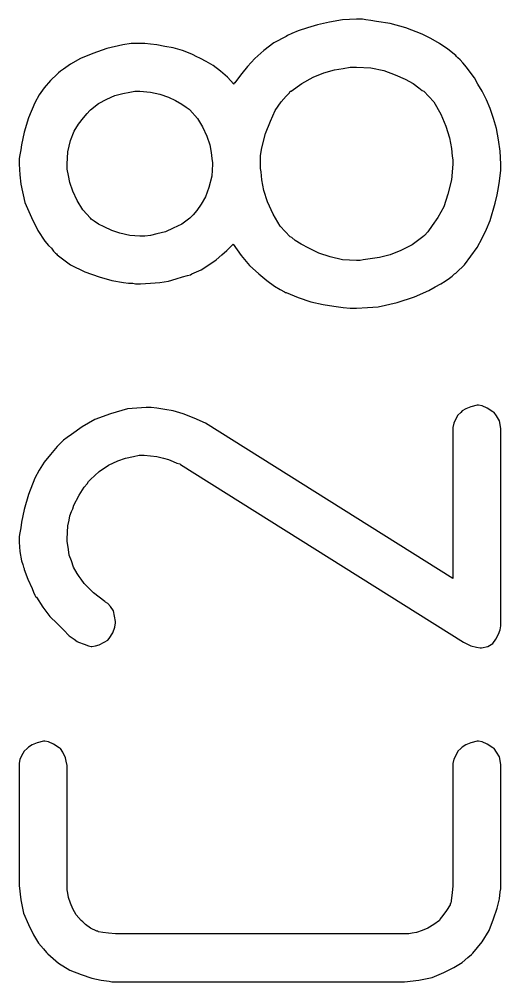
# Model space of a CAD drawing. Header units: inches. Extents: x 0 to 594, y -420 to 0.
# Drawn here: x 252.587 to 253.538, y -72.284 to -70.382 of the extents above; entities that cross this region are included whole.
import ezdxf

# ---------------------------------------------------------------- set-up
doc = ezdxf.new("R2010")
doc.units = ezdxf.units.IN
doc.header["$MEASUREMENT"] = 0

msp = doc.modelspace()

# ---------------------------------------------------------------- linework, layer by layer
at = {"color": 18, "true_color": 0x000000}
for p, q in [((253.1562, -70.3988), (253.1378, -70.4045)), ((253.1759, -70.3932), (253.1562, -70.3988)), ((253.1999, -70.3876), (253.1759, -70.3932)), ((253.2252, -70.3833), (253.1999, -70.3876)), ((253.2534, -70.3819), (253.2252, -70.3833)), ((253.2548, -70.3819), (253.2534, -70.3819)), ((253.2591, -70.3819), (253.2548, -70.3819)), ((253.2647, -70.3819), (253.2591, -70.3819)), ((253.2718, -70.3833), (253.2647, -70.3819)), ((253.2816, -70.3847), (253.2718, -70.3833)), ((253.2929, -70.3861), (253.2816, -70.3847)), ((253.3197, -70.3904), (253.2929, -70.3861)), ((253.3507, -70.3988), (253.3197, -70.3904)), ((253.3831, -70.4115), (253.3507, -70.3988)), ((253.1139, -70.4158), (253.0899, -70.4284)), ((253.1167, -70.4143), (253.1139, -70.4158)), ((253.1252, -70.4101), (253.1167, -70.4143)), ((253.1378, -70.4045), (253.1252, -70.4101)), ((253.4, -70.42), (253.3831, -70.4115)), ((252.7911, -70.4327), (252.76, -70.4397)), ((252.808, -70.4298), (252.7911, -70.4327)), ((252.8263, -70.4298), (252.808, -70.4298)), ((252.8291, -70.4298), (252.8263, -70.4298)), ((252.8348, -70.4298), (252.8291, -70.4298)), ((252.846, -70.4313), (252.8348, -70.4298)), ((252.8587, -70.4327), (252.846, -70.4313)), ((252.8742, -70.4355), (252.8587, -70.4327)), ((252.8911, -70.4383), (252.8742, -70.4355)), ((252.9095, -70.4439), (252.8911, -70.4383)), ((253.0899, -70.4284), (253.0702, -70.4439)), ((253.417, -70.4298), (253.4, -70.42)), ((253.4339, -70.4411), (253.417, -70.4298)), ((252.7318, -70.4496), (252.7079, -70.4595)), ((252.76, -70.4397), (252.7318, -70.4496)), ((252.9278, -70.451), (252.9095, -70.4439)), ((252.9306, -70.4524), (252.9278, -70.451)), ((252.9363, -70.4552), (252.9306, -70.4524)), ((252.9447, -70.4595), (252.9363, -70.4552)), ((253.0702, -70.4439), (253.0519, -70.4595)), ((253.4494, -70.4538), (253.4339, -70.4411)), ((253.4508, -70.4552), (253.4494, -70.4538)), ((253.4536, -70.458), (253.4508, -70.4552)), ((252.6881, -70.4707), (252.6741, -70.4806)), ((252.7079, -70.4595), (252.6881, -70.4707)), ((252.956, -70.4651), (252.9447, -70.4595)), ((252.9701, -70.4735), (252.956, -70.4651)), ((252.9842, -70.4848), (252.9701, -70.4735)), ((253.0378, -70.475), (253.0265, -70.4891)), ((253.0519, -70.4595), (253.0378, -70.475)), ((253.2267, -70.4792), (253.2408, -70.4764)), ((253.2408, -70.4764), (253.2464, -70.4764)), ((253.2464, -70.4764), (253.2506, -70.4764)), ((253.2506, -70.4764), (253.252, -70.4764)), ((253.252, -70.4764), (253.2534, -70.4764)), ((253.2534, -70.4764), (253.2816, -70.4778)), ((253.4578, -70.4623), (253.4536, -70.458)), ((253.4635, -70.4679), (253.4578, -70.4623)), ((253.4705, -70.4764), (253.4635, -70.4679)), ((253.4776, -70.4862), (253.4705, -70.4764)), ((252.6614, -70.4905), (252.6487, -70.5032)), ((252.6628, -70.4891), (252.6614, -70.4905)), ((252.6642, -70.4876), (252.6628, -70.4891)), ((252.6684, -70.4848), (252.6642, -70.4876)), ((252.6741, -70.4806), (252.6684, -70.4848)), ((252.9983, -70.4961), (252.9842, -70.4848)), ((253.0265, -70.4891), (253.018, -70.5003)), ((253.1674, -70.4961), (253.1886, -70.4876)), ((253.1886, -70.4876), (253.2097, -70.482)), ((253.2097, -70.482), (253.2267, -70.4792)), ((253.2816, -70.4778), (253.307, -70.4834)), ((253.307, -70.4834), (253.3296, -70.4919)), ((253.3296, -70.4919), (253.3493, -70.5003)), ((253.486, -70.4975), (253.4776, -70.4862)), ((252.6487, -70.5032), (252.636, -70.5172)), ((253.011, -70.5102), (252.9983, -70.4961)), ((253.0124, -70.5074), (253.011, -70.5088)), ((253.011, -70.5088), (253.011, -70.5102)), ((253.018, -70.5003), (253.0124, -70.5074)), ((253.1237, -70.5243), (253.1449, -70.5088)), ((253.1449, -70.5088), (253.1674, -70.4961)), ((253.3493, -70.5003), (253.3648, -70.5088)), ((253.3648, -70.5088), (253.3761, -70.5172)), ((253.4931, -70.5102), (253.486, -70.4975)), ((253.5015, -70.5243), (253.4931, -70.5102)), ((252.6261, -70.5313), (252.6177, -70.5469)), ((252.636, -70.5172), (252.6261, -70.5313)), ((252.76, -70.5398), (252.7756, -70.5328)), ((252.7756, -70.5328), (252.7911, -70.5285)), ((252.7911, -70.5285), (252.8052, -70.5257)), ((252.8052, -70.5257), (252.815, -70.5243)), ((252.815, -70.5243), (252.8221, -70.5243)), ((252.8221, -70.5243), (252.8249, -70.5243)), ((252.8249, -70.5243), (252.846, -70.5257)), ((252.846, -70.5257), (252.8644, -70.5299)), ((252.8644, -70.5299), (252.8813, -70.5356)), ((253.1139, -70.5342), (253.1209, -70.5271)), ((253.1209, -70.5271), (253.1223, -70.5243)), ((253.1223, -70.5243), (253.1237, -70.5243)), ((253.3761, -70.5172), (253.3831, -70.5229)), ((253.3831, -70.5229), (253.386, -70.5243)), ((253.386, -70.5243), (253.4057, -70.5454)), ((253.51, -70.5412), (253.5015, -70.5243)), ((252.6177, -70.5469), (252.605, -70.5765)), ((252.7276, -70.561), (252.7431, -70.5483)), ((252.7431, -70.5483), (252.76, -70.5398)), ((252.8813, -70.5356), (252.8954, -70.5426)), ((252.8954, -70.5426), (252.9081, -70.5497)), ((252.9081, -70.5497), (252.9165, -70.5553)), ((253.0927, -70.5624), (253.104, -70.5454)), ((253.104, -70.5454), (253.1139, -70.5342)), ((253.4057, -70.5454), (253.4198, -70.5694)), ((253.5171, -70.5581), (253.51, -70.5412)), ((252.7135, -70.5765), (252.7206, -70.568)), ((252.7206, -70.568), (252.7262, -70.5624)), ((252.7262, -70.5624), (252.7276, -70.561)), ((252.9165, -70.5553), (252.9222, -70.5595)), ((252.9222, -70.5595), (252.9236, -70.561)), ((252.9236, -70.561), (252.9391, -70.5779)), ((253.0829, -70.5835), (253.0927, -70.5624)), ((253.4198, -70.5694), (253.4297, -70.5934)), ((253.5241, -70.5779), (253.5171, -70.5581)), ((252.605, -70.5765), (252.5965, -70.6047)), ((252.6952, -70.6032), (252.7037, -70.5891)), ((252.7037, -70.5891), (252.7135, -70.5765)), ((252.9391, -70.5779), (252.9489, -70.5948)), ((253.073, -70.6075), (253.0829, -70.5835)), ((253.5297, -70.5976), (253.5241, -70.5779)), ((252.5965, -70.6047), (252.5909, -70.63)), ((252.6881, -70.6216), (252.6952, -70.6032)), ((252.9489, -70.5948), (252.9574, -70.6131)), ((253.0659, -70.6357), (253.073, -70.6075)), ((253.4297, -70.5934), (253.4367, -70.6159)), ((253.534, -70.6202), (253.5297, -70.5976)), ((252.6825, -70.6441), (252.6881, -70.6216)), ((252.9574, -70.6131), (252.963, -70.63)), ((253.4367, -70.6159), (253.4409, -70.6371)), ((253.5368, -70.6427), (253.534, -70.6202)), ((252.5895, -70.6399), (252.5881, -70.6498)), ((252.5909, -70.63), (252.5895, -70.6399)), ((252.6811, -70.6681), (252.6825, -70.6441)), ((252.6825, -70.6441), (252.6825, -70.6441)), ((252.963, -70.63), (252.9659, -70.6455)), ((252.9659, -70.6455), (252.9673, -70.6568)), ((253.0631, -70.6512), (253.0659, -70.6357)), ((253.0659, -70.6357), (253.0659, -70.6357)), ((253.4409, -70.6371), (253.4423, -70.6526)), ((253.5382, -70.6681), (253.5368, -70.6427)), ((252.5881, -70.6498), (252.5867, -70.6568)), ((252.5867, -70.6568), (252.5867, -70.6681)), ((252.5867, -70.6568), (252.5867, -70.6568)), ((252.9673, -70.6568), (252.9687, -70.6653)), ((252.9687, -70.6653), (252.9687, -70.6681)), ((253.0631, -70.6765), (253.0631, -70.6512)), ((253.4423, -70.6526), (253.4437, -70.6596)), ((253.4437, -70.6596), (253.4437, -70.6681)), ((252.5867, -70.6681), (252.5881, -70.6892)), ((252.6811, -70.678), (252.6811, -70.6681)), ((252.6839, -70.6906), (252.6811, -70.678)), ((252.9687, -70.6681), (252.9673, -70.6921)), ((253.0645, -70.6836), (253.0631, -70.6765)), ((253.0659, -70.6991), (253.0645, -70.6836)), ((253.4437, -70.6681), (253.4409, -70.6991)), ((253.5368, -70.6906), (253.5382, -70.6808)), ((253.5382, -70.6808), (253.5382, -70.6681)), ((252.5881, -70.6892), (252.5895, -70.7076)), ((252.6867, -70.7047), (252.6839, -70.6906)), ((252.9673, -70.6921), (252.9616, -70.7146)), ((253.0702, -70.7202), (253.0659, -70.6991)), ((253.4409, -70.6991), (253.4339, -70.7273)), ((253.534, -70.7146), (253.5354, -70.7019)), ((253.5354, -70.7019), (253.5368, -70.6906)), ((252.5895, -70.7076), (252.5979, -70.7442)), ((252.6924, -70.7217), (252.6867, -70.7047)), ((252.7008, -70.74), (252.6924, -70.7217)), ((252.9616, -70.7146), (252.9546, -70.7329)), ((253.0772, -70.7428), (253.0702, -70.7202)), ((253.5311, -70.7287), (253.534, -70.7146)), ((252.7121, -70.7583), (252.7008, -70.74)), ((252.9546, -70.7329), (252.9461, -70.747)), ((253.4339, -70.7273), (253.4254, -70.7527)), ((253.5269, -70.7456), (253.5311, -70.7287)), ((252.5979, -70.7442), (252.6106, -70.7738)), ((252.7276, -70.7752), (252.7121, -70.7583)), ((252.9377, -70.7597), (252.9306, -70.7682)), ((252.9461, -70.747), (252.9377, -70.7597)), ((253.0885, -70.7668), (253.0772, -70.7428)), ((253.4254, -70.7527), (253.4141, -70.7738)), ((253.5171, -70.7795), (253.5269, -70.7456)), ((252.6106, -70.7738), (252.6233, -70.7992)), ((252.729, -70.7766), (252.7276, -70.7752)), ((252.7347, -70.7809), (252.729, -70.7766)), ((252.9236, -70.7752), (252.9081, -70.7865)), ((252.925, -70.7738), (252.9236, -70.7752)), ((252.9306, -70.7682), (252.925, -70.7738)), ((253.1026, -70.7907), (253.0885, -70.7668)), ((253.4141, -70.7738), (253.4029, -70.7893)), ((253.51, -70.7964), (253.5171, -70.7795)), ((252.6233, -70.7992), (252.6374, -70.8203)), ((252.7431, -70.7865), (252.7347, -70.7809)), ((252.7544, -70.7921), (252.7431, -70.7865)), ((252.7699, -70.7992), (252.7544, -70.7921)), ((252.7854, -70.8048), (252.7699, -70.7992)), ((252.8911, -70.795), (252.8756, -70.802)), ((252.9081, -70.7865), (252.8911, -70.795)), ((253.1223, -70.8119), (253.1026, -70.7907)), ((253.4029, -70.7893), (253.3944, -70.802)), ((253.5015, -70.8147), (253.51, -70.7964)), ((252.8052, -70.8091), (252.7854, -70.8048)), ((252.8249, -70.8105), (252.8052, -70.8091)), ((252.8277, -70.8105), (252.8249, -70.8105)), ((252.8348, -70.8105), (252.8277, -70.8105)), ((252.846, -70.8091), (252.8348, -70.8105)), ((252.8587, -70.8062), (252.846, -70.8091)), ((252.8756, -70.802), (252.8587, -70.8062)), ((253.1252, -70.8133), (253.1223, -70.8119)), ((253.1322, -70.8189), (253.1252, -70.8133)), ((253.3845, -70.8119), (253.3634, -70.8274)), ((253.3874, -70.8091), (253.3845, -70.8119)), ((253.3944, -70.802), (253.3874, -70.8091)), ((253.4917, -70.833), (253.5015, -70.8147)), ((252.6374, -70.8203), (252.6444, -70.8288)), ((252.6444, -70.8288), (252.6501, -70.8344)), ((252.6501, -70.8344), (252.6543, -70.8401)), ((252.9969, -70.8387), (253.0039, -70.8316)), ((253.0039, -70.8316), (253.0082, -70.8274)), ((253.0082, -70.8274), (253.0096, -70.826)), ((253.0096, -70.826), (253.0251, -70.8485)), ((253.1435, -70.826), (253.1322, -70.8189)), ((253.159, -70.8344), (253.1435, -70.826)), ((253.1787, -70.8443), (253.159, -70.8344)), ((253.3634, -70.8274), (253.3408, -70.8387)), ((253.479, -70.8499), (253.4917, -70.833)), ((252.6543, -70.8401), (252.6585, -70.8443)), ((252.6585, -70.8443), (252.66, -70.8457)), ((252.66, -70.8457), (252.6614, -70.8471)), ((252.6614, -70.8471), (252.6881, -70.8669)), ((252.9757, -70.857), (252.987, -70.8471)), ((252.987, -70.8471), (252.9969, -70.8387)), ((253.0251, -70.8485), (253.042, -70.8683)), ((253.2013, -70.8513), (253.1787, -70.8443)), ((253.2252, -70.857), (253.2013, -70.8513)), ((253.2802, -70.8556), (253.2661, -70.857)), ((253.2985, -70.8528), (253.2802, -70.8556)), ((253.3197, -70.8471), (253.2985, -70.8528)), ((253.3408, -70.8387), (253.3197, -70.8471)), ((253.4663, -70.8669), (253.479, -70.8499)), ((252.6881, -70.8669), (252.7163, -70.881)), ((252.9461, -70.8767), (252.9616, -70.8669)), ((252.9616, -70.8669), (252.9757, -70.857)), ((253.042, -70.8683), (253.0603, -70.8852)), ((253.2534, -70.8584), (253.2252, -70.857)), ((253.2548, -70.8584), (253.2534, -70.8584)), ((253.2563, -70.8584), (253.2548, -70.8584)), ((253.2605, -70.8584), (253.2563, -70.8584)), ((253.2661, -70.857), (253.2605, -70.8584)), ((253.4508, -70.8824), (253.4663, -70.8669)), ((252.7163, -70.881), (252.7445, -70.8908)), ((252.7445, -70.8908), (252.7699, -70.8979)), ((252.8968, -70.895), (252.9095, -70.8908)), ((252.9095, -70.8908), (252.9193, -70.888)), ((252.9193, -70.888), (252.925, -70.8866)), ((252.925, -70.8866), (252.9278, -70.8852)), ((252.9278, -70.8852), (252.9461, -70.8767)), ((253.0603, -70.8852), (253.0758, -70.8979)), ((253.4282, -70.8993), (253.4367, -70.8936)), ((253.4367, -70.8936), (253.4423, -70.8894)), ((253.4423, -70.8894), (253.4466, -70.8852)), ((253.4466, -70.8852), (253.4494, -70.8838)), ((253.4494, -70.8838), (253.4508, -70.8824)), ((252.7699, -70.8979), (252.7925, -70.9021)), ((252.7925, -70.9021), (252.8023, -70.9035)), ((252.8023, -70.9035), (252.8108, -70.9035)), ((252.8108, -70.9035), (252.8164, -70.9049)), ((252.8164, -70.9049), (252.8221, -70.9049)), ((252.8221, -70.9049), (252.8249, -70.9049)), ((252.8249, -70.9049), (252.8263, -70.9049)), ((252.8263, -70.9049), (252.846, -70.9035)), ((252.846, -70.9035), (252.8644, -70.9021)), ((252.8644, -70.9021), (252.8813, -70.8993)), ((252.8813, -70.8993), (252.8968, -70.895)), ((253.0758, -70.8979), (253.0913, -70.9091)), ((253.0913, -70.9091), (253.1026, -70.9162)), ((253.3958, -70.9176), (253.4085, -70.9106)), ((253.4085, -70.9106), (253.4198, -70.9049)), ((253.4198, -70.9049), (253.4282, -70.8993)), ((253.1026, -70.9162), (253.1111, -70.9204)), ((253.1111, -70.9204), (253.1125, -70.9218)), ((253.1125, -70.9218), (253.1139, -70.9218)), ((253.1139, -70.9218), (253.1378, -70.9317)), ((253.1378, -70.9317), (253.1632, -70.9402)), ((253.3338, -70.9416), (253.3676, -70.9303)), ((253.3676, -70.9303), (253.3958, -70.9176)), ((253.1632, -70.9402), (253.1872, -70.9458)), ((253.1872, -70.9458), (253.2083, -70.9486)), ((253.2083, -70.9486), (253.2267, -70.9514)), ((253.2267, -70.9514), (253.2408, -70.9528)), ((253.2534, -70.9528), (253.2746, -70.9514)), ((253.2746, -70.9514), (253.2957, -70.95)), ((253.2957, -70.95), (253.3338, -70.9416)), ((253.2408, -70.9528), (253.2464, -70.9528)), ((253.2464, -70.9528), (253.2506, -70.9528)), ((253.2506, -70.9528), (253.252, -70.9528)), ((253.252, -70.9528), (253.2534, -70.9528)), ((252.8009, -71.1516), (252.7671, -71.1615)), ((252.8193, -71.1502), (252.8009, -71.1516)), ((252.8376, -71.1488), (252.8193, -71.1502)), ((252.8404, -71.1488), (252.8376, -71.1488)), ((252.8474, -71.1488), (252.8404, -71.1488)), ((252.8587, -71.1502), (252.8474, -71.1488)), ((252.8742, -71.153), (252.8587, -71.1502)), ((252.8911, -71.1558), (252.8742, -71.153)), ((252.9109, -71.1615), (252.8911, -71.1558)), ((253.4593, -71.1587), (253.4536, -71.1643)), ((253.4621, -71.1558), (253.4593, -71.1587)), ((253.4691, -71.1516), (253.4621, -71.1558)), ((253.479, -71.1474), (253.4691, -71.1516)), ((253.4917, -71.1446), (253.479, -71.1474)), ((253.4945, -71.1446), (253.4917, -71.1446)), ((253.5015, -71.146), (253.4945, -71.1446)), ((253.5114, -71.1502), (253.5015, -71.146)), ((253.5227, -71.1573), (253.5114, -71.1502)), ((253.5255, -71.1587), (253.5227, -71.1573)), ((253.5297, -71.1657), (253.5255, -71.1587)), ((252.7361, -71.1728), (252.7107, -71.1869)), ((252.7671, -71.1615), (252.7361, -71.1728)), ((252.932, -71.1699), (252.9109, -71.1615)), ((252.9546, -71.1798), (252.932, -71.1699)), ((253.4437, -71.4871), (252.9546, -71.1798)), ((253.4452, -71.1798), (253.4437, -71.1883)), ((253.4508, -71.1685), (253.4452, -71.1798)), ((253.4536, -71.1643), (253.4508, -71.1685)), ((253.5354, -71.1756), (253.5297, -71.1657)), ((253.5368, -71.1826), (253.5354, -71.1756)), ((252.7107, -71.1869), (252.6896, -71.2024)), ((253.4437, -71.1883), (253.4437, -71.4871)), ((253.5382, -71.1911), (253.5368, -71.1826)), ((253.5382, -71.5802), (253.5382, -71.1911)), ((252.6741, -71.2136), (252.6684, -71.2193)), ((252.6811, -71.208), (252.6741, -71.2136)), ((252.6896, -71.2024), (252.6811, -71.208)), ((252.6614, -71.2263), (252.6487, -71.2418)), ((252.6628, -71.2249), (252.6614, -71.2263)), ((252.6642, -71.2235), (252.6628, -71.2249)), ((252.6684, -71.2193), (252.6642, -71.2235)), ((252.6487, -71.2418), (252.636, -71.2573)), ((252.7629, -71.263), (252.7812, -71.2545)), ((252.7812, -71.2545), (252.7967, -71.2489)), ((252.7967, -71.2489), (252.8122, -71.2461)), ((252.8122, -71.2461), (252.8235, -71.2432)), ((252.8235, -71.2432), (252.8305, -71.2432)), ((252.8305, -71.2432), (252.8319, -71.2432)), ((252.8319, -71.2432), (252.8333, -71.2432)), ((252.8333, -71.2432), (252.846, -71.2447)), ((252.846, -71.2447), (252.8587, -71.2461)), ((252.8587, -71.2461), (252.8714, -71.2489)), ((252.8714, -71.2489), (252.8813, -71.2517)), ((252.8813, -71.2517), (252.8911, -71.2559)), ((252.8911, -71.2559), (252.8982, -71.2588)), ((252.6261, -71.2728), (252.6177, -71.2884)), ((252.636, -71.2573), (252.6261, -71.2728)), ((252.7445, -71.2757), (252.7629, -71.263)), ((252.8982, -71.2588), (252.9038, -71.2602)), ((252.9038, -71.2602), (252.9052, -71.2616)), ((252.9052, -71.2616), (253.4649, -71.6126)), ((252.6177, -71.2884), (252.605, -71.3208)), ((252.7234, -71.2954), (252.7262, -71.2926)), ((252.7262, -71.2926), (252.7276, -71.2912)), ((252.7276, -71.2912), (252.7445, -71.2757)), ((252.7051, -71.3222), (252.7149, -71.3067)), ((252.7149, -71.3067), (252.7206, -71.2996)), ((252.7206, -71.2996), (252.7234, -71.2954)), ((252.605, -71.3208), (252.5965, -71.3504)), ((252.6938, -71.3433), (252.7051, -71.3222)), ((252.5965, -71.3504), (252.5909, -71.3758)), ((252.6896, -71.3546), (252.6924, -71.349)), ((252.6924, -71.349), (252.6938, -71.3447)), ((252.6938, -71.3447), (252.6938, -71.3433)), ((252.6853, -71.3715), (252.6867, -71.3631)), ((252.6867, -71.3631), (252.6896, -71.3546)), ((252.5895, -71.387), (252.5881, -71.3969)), ((252.5909, -71.3758), (252.5895, -71.387)), ((252.6811, -71.4082), (252.6825, -71.3828)), ((252.6825, -71.3828), (252.6853, -71.3715)), ((252.5881, -71.3969), (252.5867, -71.404)), ((252.5867, -71.404), (252.5867, -71.4152)), ((252.5867, -71.404), (252.5867, -71.404)), ((252.6811, -71.4138), (252.6811, -71.4082)), ((252.5867, -71.4152), (252.5881, -71.4336)), ((252.6825, -71.4209), (252.6811, -71.4138)), ((252.6839, -71.4293), (252.6825, -71.4209)), ((252.5881, -71.4336), (252.5909, -71.4519)), ((252.6853, -71.4406), (252.6839, -71.4293)), ((252.6896, -71.4519), (252.6853, -71.4406)), ((252.5909, -71.4519), (252.5937, -71.4589)), ((252.5937, -71.4589), (252.5951, -71.4646)), ((252.5951, -71.4646), (252.5965, -71.4674)), ((252.6938, -71.4646), (252.6896, -71.4519)), ((252.7008, -71.4773), (252.6938, -71.4646)), ((252.5965, -71.4674), (252.5965, -71.4688)), ((252.5965, -71.4688), (252.6036, -71.4885)), ((252.7022, -71.4787), (252.7008, -71.4773)), ((252.7051, -71.4829), (252.7022, -71.4787)), ((252.7093, -71.4885), (252.7051, -71.4829)), ((252.6036, -71.4885), (252.612, -71.5069)), ((252.7149, -71.497), (252.7093, -71.4885)), ((252.7234, -71.5054), (252.7149, -71.497)), ((252.612, -71.5069), (252.6148, -71.5139)), ((252.6148, -71.5139), (252.6177, -71.5195)), ((252.6177, -71.5195), (252.6191, -71.5224)), ((252.6191, -71.5224), (252.6205, -71.5238)), ((252.7333, -71.5153), (252.7234, -71.5054)), ((252.7558, -71.5322), (252.7333, -71.5153)), ((252.6205, -71.5238), (252.6332, -71.5435)), ((252.7572, -71.5336), (252.7558, -71.5322)), ((252.7615, -71.5365), (252.7572, -71.5336)), ((252.7671, -71.5421), (252.7615, -71.5365)), ((252.6332, -71.5435), (252.6473, -71.5618)), ((252.7727, -71.5506), (252.7671, -71.5421)), ((252.777, -71.5717), (252.7727, -71.5506)), ((252.6473, -71.5618), (252.6614, -71.5759)), ((252.6614, -71.5759), (252.6741, -71.5886)), ((252.7756, -71.583), (252.777, -71.5745)), ((252.777, -71.5745), (252.777, -71.5717)), ((252.6741, -71.5886), (252.6853, -71.5999)), ((252.7643, -71.6055), (252.7713, -71.5943)), ((252.7713, -71.5943), (252.7756, -71.583)), ((253.5283, -71.6069), (253.534, -71.5971)), ((253.534, -71.5971), (253.5368, -71.5886)), ((253.5368, -71.5886), (253.5382, -71.5802)), ((252.6853, -71.5999), (252.6952, -71.6069)), ((252.6952, -71.6069), (252.7008, -71.6112)), ((252.7008, -71.6112), (252.7037, -71.6126)), ((252.7037, -71.6126), (252.7149, -71.6168)), ((252.7149, -71.6168), (252.7234, -71.6196)), ((252.7445, -71.6182), (252.7544, -71.6126)), ((252.7544, -71.6126), (252.7615, -71.6084)), ((252.7615, -71.6084), (252.7643, -71.6055)), ((253.4649, -71.6126), (253.479, -71.6196)), ((253.5128, -71.621), (253.5227, -71.6154)), ((253.5227, -71.6154), (253.5283, -71.6069)), ((252.7234, -71.6196), (252.729, -71.621)), ((252.729, -71.621), (252.7304, -71.621)), ((252.7304, -71.621), (252.7375, -71.6196)), ((252.7375, -71.6196), (252.7445, -71.6182)), ((253.479, -71.6196), (253.4903, -71.6225)), ((253.4903, -71.6225), (253.4973, -71.6239)), ((253.4973, -71.6239), (253.5001, -71.6239)), ((253.5001, -71.6239), (253.5128, -71.621)), ((252.6022, -71.8226), (252.5965, -71.8283)), ((252.605, -71.8198), (252.6022, -71.8226)), ((252.612, -71.8156), (252.605, -71.8198)), ((252.6219, -71.8114), (252.612, -71.8156)), ((252.6346, -71.8085), (252.6219, -71.8114)), ((252.6374, -71.8085), (252.6346, -71.8085)), ((252.6444, -71.8099), (252.6374, -71.8085)), ((252.6543, -71.8142), (252.6444, -71.8099)), ((252.6656, -71.8212), (252.6543, -71.8142)), ((252.6684, -71.8226), (252.6656, -71.8212)), ((252.6726, -71.8297), (252.6684, -71.8226)), ((253.4593, -71.8226), (253.4536, -71.8283)), ((253.4621, -71.8198), (253.4593, -71.8226)), ((253.4691, -71.8156), (253.4621, -71.8198)), ((253.479, -71.8114), (253.4691, -71.8156)), ((253.4917, -71.8085), (253.479, -71.8114)), ((253.4945, -71.8085), (253.4917, -71.8085)), ((253.5015, -71.8099), (253.4945, -71.8085)), ((253.5114, -71.8142), (253.5015, -71.8099)), ((253.5227, -71.8212), (253.5114, -71.8142)), ((253.5255, -71.8226), (253.5227, -71.8212)), ((253.5297, -71.8297), (253.5255, -71.8226)), ((252.5881, -71.8438), (252.5867, -71.8522)), ((252.5937, -71.8325), (252.5881, -71.8438)), ((252.5965, -71.8283), (252.5937, -71.8325)), ((252.6783, -71.841), (252.6726, -71.8297)), ((252.6797, -71.848), (252.6783, -71.841)), ((253.4452, -71.8438), (253.4437, -71.8522)), ((253.4508, -71.8339), (253.4452, -71.8438)), ((253.4536, -71.8283), (253.4508, -71.8339)), ((253.5354, -71.8395), (253.5297, -71.8297)), ((253.5368, -71.8466), (253.5354, -71.8395)), ((252.5867, -71.8522), (252.5867, -72.0933)), ((252.5867, -71.8522), (252.5867, -71.8522)), ((252.6811, -71.8565), (252.6797, -71.848)), ((252.6811, -72.1018), (252.6811, -71.8565)), ((253.4437, -71.8522), (253.4437, -72.0947)), ((253.5382, -71.8551), (253.5368, -71.8466)), ((253.5382, -72.1003), (253.5382, -71.8551)), ((252.5867, -72.0933), (252.5895, -72.1215)), ((252.6825, -72.1088), (252.6811, -72.1018)), ((252.6839, -72.1173), (252.6825, -72.1088)), ((253.4423, -72.1074), (253.4409, -72.1187)), ((253.4437, -72.0947), (253.4423, -72.1074)), ((253.5354, -72.1201), (253.5368, -72.106)), ((253.5368, -72.106), (253.5382, -72.1003)), ((252.5895, -72.1215), (252.5951, -72.1483)), ((252.6881, -72.1285), (252.6839, -72.1173)), ((252.6924, -72.1398), (252.6881, -72.1285)), ((253.4395, -72.1285), (253.4381, -72.1299)), ((253.4381, -72.1299), (253.4381, -72.1314)), ((253.4409, -72.1187), (253.4395, -72.1285)), ((253.5311, -72.1384), (253.5354, -72.1201)), ((252.5951, -72.1483), (252.605, -72.1708)), ((252.6994, -72.1511), (252.6924, -72.1398)), ((253.4311, -72.1426), (253.424, -72.1525)), ((253.4381, -72.1314), (253.4311, -72.1426)), ((253.5241, -72.1596), (253.5311, -72.1384)), ((252.7093, -72.1624), (252.6994, -72.1511)), ((252.7121, -72.1652), (252.7093, -72.1624)), ((252.7178, -72.1708), (252.7121, -72.1652)), ((253.417, -72.1624), (253.4057, -72.1708)), ((253.4184, -72.1596), (253.417, -72.1624)), ((253.424, -72.1525), (253.4184, -72.1596)), ((253.5156, -72.1821), (253.5241, -72.1596)), ((252.605, -72.1708), (252.6148, -72.1906)), ((252.7276, -72.1779), (252.7178, -72.1708)), ((252.7403, -72.1835), (252.7276, -72.1779)), ((252.7417, -72.1835), (252.7403, -72.1835)), ((252.7431, -72.1849), (252.7417, -72.1835)), ((252.7516, -72.1863), (252.7431, -72.1849)), ((252.7629, -72.1877), (252.7516, -72.1863)), ((252.777, -72.1892), (252.7629, -72.1877)), ((253.3634, -72.1877), (253.3563, -72.1892)), ((253.3719, -72.1863), (253.3634, -72.1877)), ((253.3831, -72.1821), (253.3719, -72.1863)), ((253.3944, -72.1779), (253.3831, -72.1821)), ((253.4057, -72.1708), (253.3944, -72.1779)), ((253.5015, -72.2047), (253.5156, -72.1821)), ((252.6148, -72.1906), (252.6247, -72.2075)), ((253.3493, -72.1892), (252.777, -72.1892)), ((253.3507, -72.1892), (253.3493, -72.1892)), ((253.3563, -72.1892), (253.3507, -72.1892)), ((253.4832, -72.2272), (253.5015, -72.2047)), ((252.6247, -72.2075), (252.6346, -72.2188)), ((252.6346, -72.2188), (252.6402, -72.2258)), ((252.6402, -72.2258), (252.643, -72.2286)), ((252.643, -72.2286), (252.6642, -72.247)), ((253.4621, -72.2455), (253.4734, -72.2357)), ((253.4734, -72.2357), (253.4804, -72.23)), ((253.4804, -72.23), (253.4832, -72.2272)), ((252.6642, -72.247), (252.6867, -72.261)), ((252.6867, -72.261), (252.7093, -72.2695)), ((253.4254, -72.2653), (253.4452, -72.2554)), ((253.4452, -72.2554), (253.4621, -72.2455)), ((252.7093, -72.2695), (252.7304, -72.2766)), ((252.7304, -72.2766), (252.7488, -72.2808)), ((252.7488, -72.2808), (252.7643, -72.2822)), ((252.7643, -72.2822), (252.7699, -72.2836)), ((253.3479, -72.2836), (253.3761, -72.2808)), ((253.3761, -72.2808), (253.4029, -72.2751)), ((253.4029, -72.2751), (253.4254, -72.2653)), ((252.7699, -72.2836), (252.7727, -72.2836)), ((252.7727, -72.2836), (252.7756, -72.2836)), ((252.7756, -72.2836), (252.777, -72.2836)), ((252.777, -72.2836), (253.3479, -72.2836))]:
    msp.add_line(p, q, dxfattribs=at)

doc.saveas('drawing.dxf')
